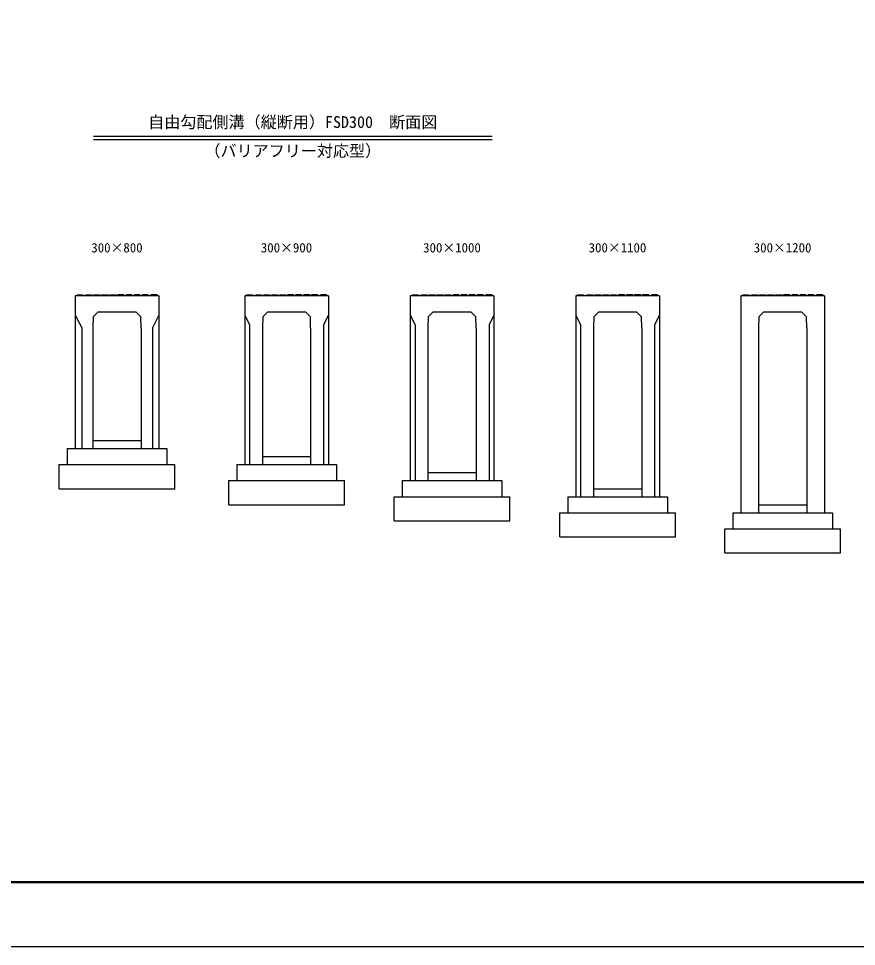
# Model space of a CAD drawing. Units: millimetres, scale not verified. Extents: x -16800 to 16800, y -5940 to 5940.
# Drawn here: x -10107 to -4892, y -5940 to -167 of the extents above; entities that cross this region are included whole.
import ezdxf
from ezdxf.enums import TextEntityAlignment as Align

# ---------------------------------------------------------------- set-up
doc = ezdxf.new("R2010")
doc.units = ezdxf.units.MM
doc.header["$LTSCALE"] = 20
for name, color, linetype, lineweight in [('0-1_Defpoints', 5, 'Continuous', 25), ('0-2_HATCH', 6, 'Continuous', 25), ('0-5_OUTLINE', 3, 'Continuous', 25), ('0-6_TXT', 7, 'Continuous', 25), ('0-7_WAKU', 3, 'Continuous', 25)]:
    doc.layers.add(name, color=color, linetype=linetype, lineweight=lineweight)
doc.styles.add('ＭＳ ゴシック', font='')
doc.styles.get('ＭＳ ゴシック').set_extended_font_data('MS Gothic')

msp = doc.modelspace()

# ---------------------------------------------------------------- linework, layer by layer
at = {"layer": '0-1_Defpoints'}
msp.add_lwpolyline([(-16800, -5940), (0, -5940), (0, 5940), (-16800, 5940)], close=True, dxfattribs=at)
at = {"layer": '0-2_HATCH'}
for p, q in [((-9743.94, -1892.13), (-9742.94, -1885.63)), ((-9742.94, -1885.63), (-9704.94, -1885.63)), ((-9703.94, -1892.13), (-9704.94, -1885.63)), ((-9688.94, -1892.13), (-9687.94, -1885.63)), ((-9687.94, -1885.63), (-9649.94, -1885.63)), ((-9648.94, -1892.13), (-9649.94, -1885.63)), ((-9638.94, -1892.13), (-9637.94, -1885.63)), ((-9637.94, -1885.63), (-9599.94, -1885.63)), ((-9598.94, -1892.13), (-9599.94, -1885.63)), ((-9588.94, -1892.13), (-9587.94, -1885.63)), ((-9587.94, -1885.63), (-9549.94, -1885.63)), ((-9548.94, -1892.13), (-9549.94, -1885.63)), ((-9538.94, -1892.13), (-9537.94, -1885.63)), ((-9537.94, -1885.63), (-9499.94, -1885.63)), ((-9498.94, -1892.13), (-9499.94, -1885.63)), ((-9488.94, -1892.13), (-9487.94, -1885.63)), ((-9449.94, -1885.63), (-9487.94, -1885.63)), ((-9448.94, -1892.13), (-9449.94, -1885.63)), ((-9438.94, -1892.13), (-9437.94, -1885.63)), ((-9399.94, -1885.63), (-9437.94, -1885.63)), ((-9398.94, -1892.13), (-9399.94, -1885.63)), ((-9388.94, -1892.13), (-9387.94, -1885.63)), ((-9349.94, -1885.63), (-9387.94, -1885.63)), ((-9348.94, -1892.13), (-9349.94, -1885.63)), ((-9338.94, -1892.13), (-9337.94, -1885.63)), ((-9299.94, -1885.63), (-9337.94, -1885.63)), ((-9298.94, -1892.13), (-9299.94, -1885.63)), ((-9283.94, -1892.13), (-9282.94, -1885.63)), ((-9244.94, -1885.63), (-9282.94, -1885.63)), ((-9243.94, -1892.13), (-9244.94, -1885.63)), ((-8688.94, -1892.13), (-8687.94, -1885.63)), ((-8687.94, -1885.63), (-8649.94, -1885.63)), ((-8648.94, -1892.13), (-8649.94, -1885.63)), ((-8633.94, -1892.13), (-8632.94, -1885.63)), ((-8632.94, -1885.63), (-8594.94, -1885.63)), ((-8593.94, -1892.13), (-8594.94, -1885.63)), ((-8583.94, -1892.13), (-8582.94, -1885.63)), ((-8582.94, -1885.63), (-8544.94, -1885.63)), ((-8543.94, -1892.13), (-8544.94, -1885.63)), ((-8533.94, -1892.13), (-8532.94, -1885.63)), ((-8532.94, -1885.63), (-8494.94, -1885.63)), ((-8493.94, -1892.13), (-8494.94, -1885.63)), ((-8483.94, -1892.13), (-8482.94, -1885.63)), ((-8482.94, -1885.63), (-8444.94, -1885.63)), ((-8443.94, -1892.13), (-8444.94, -1885.63)), ((-8433.94, -1892.13), (-8432.94, -1885.63)), ((-8394.94, -1885.63), (-8432.94, -1885.63)), ((-8393.94, -1892.13), (-8394.94, -1885.63)), ((-8383.94, -1892.13), (-8382.94, -1885.63)), ((-8344.94, -1885.63), (-8382.94, -1885.63)), ((-8343.94, -1892.13), (-8344.94, -1885.63)), ((-8333.94, -1892.13), (-8332.94, -1885.63)), ((-8294.94, -1885.63), (-8332.94, -1885.63)), ((-8293.94, -1892.13), (-8294.94, -1885.63)), ((-8283.94, -1892.13), (-8282.94, -1885.63)), ((-8244.94, -1885.63), (-8282.94, -1885.63)), ((-8243.94, -1892.13), (-8244.94, -1885.63)), ((-8228.94, -1892.13), (-8227.94, -1885.63)), ((-8189.94, -1885.63), (-8227.94, -1885.63)), ((-8188.94, -1892.13), (-8189.94, -1885.63)), ((-7658.94, -1892.13), (-7657.94, -1885.63)), ((-7657.94, -1885.63), (-7619.94, -1885.63)), ((-7618.94, -1892.13), (-7619.94, -1885.63)), ((-7603.94, -1892.13), (-7602.94, -1885.63)), ((-7602.94, -1885.63), (-7564.94, -1885.63)), ((-7563.94, -1892.13), (-7564.94, -1885.63)), ((-7553.94, -1892.13), (-7552.94, -1885.63)), ((-7552.94, -1885.63), (-7514.94, -1885.63)), ((-7513.94, -1892.13), (-7514.94, -1885.63)), ((-7503.94, -1892.13), (-7502.94, -1885.63)), ((-7502.94, -1885.63), (-7464.94, -1885.63)), ((-7463.94, -1892.13), (-7464.94, -1885.63)), ((-7453.94, -1892.13), (-7452.94, -1885.63)), ((-7452.94, -1885.63), (-7414.94, -1885.63)), ((-7413.94, -1892.13), (-7414.94, -1885.63)), ((-7403.94, -1892.13), (-7402.94, -1885.63)), ((-7364.94, -1885.63), (-7402.94, -1885.63)), ((-7363.94, -1892.13), (-7364.94, -1885.63)), ((-7353.94, -1892.13), (-7352.94, -1885.63)), ((-7314.94, -1885.63), (-7352.94, -1885.63)), ((-7313.94, -1892.13), (-7314.94, -1885.63)), ((-7303.94, -1892.13), (-7302.94, -1885.63)), ((-7264.94, -1885.63), (-7302.94, -1885.63)), ((-7263.94, -1892.13), (-7264.94, -1885.63)), ((-7253.94, -1892.13), (-7252.94, -1885.63)), ((-7214.94, -1885.63), (-7252.94, -1885.63)), ((-7213.94, -1892.13), (-7214.94, -1885.63)), ((-7198.94, -1892.13), (-7197.94, -1885.63)), ((-7159.94, -1885.63), (-7197.94, -1885.63)), ((-7158.94, -1892.13), (-7159.94, -1885.63)), ((-6628.94, -1892.13), (-6627.94, -1885.63)), ((-6627.94, -1885.63), (-6589.94, -1885.63)), ((-6588.94, -1892.13), (-6589.94, -1885.63)), ((-6573.94, -1892.13), (-6572.94, -1885.63)), ((-6572.94, -1885.63), (-6534.94, -1885.63)), ((-6533.94, -1892.13), (-6534.94, -1885.63)), ((-6523.94, -1892.13), (-6522.94, -1885.63)), ((-6522.94, -1885.63), (-6484.94, -1885.63)), ((-6483.94, -1892.13), (-6484.94, -1885.63)), ((-6473.94, -1892.13), (-6472.94, -1885.63)), ((-6472.94, -1885.63), (-6434.94, -1885.63)), ((-6433.94, -1892.13), (-6434.94, -1885.63)), ((-6423.94, -1892.13), (-6422.94, -1885.63)), ((-6422.94, -1885.63), (-6384.94, -1885.63)), ((-6383.94, -1892.13), (-6384.94, -1885.63)), ((-6373.94, -1892.13), (-6372.94, -1885.63)), ((-6334.94, -1885.63), (-6372.94, -1885.63)), ((-6333.94, -1892.13), (-6334.94, -1885.63)), ((-6323.94, -1892.13), (-6322.94, -1885.63)), ((-6284.94, -1885.63), (-6322.94, -1885.63)), ((-6283.94, -1892.13), (-6284.94, -1885.63)), ((-6273.94, -1892.13), (-6272.94, -1885.63)), ((-6234.94, -1885.63), (-6272.94, -1885.63)), ((-6233.94, -1892.13), (-6234.94, -1885.63)), ((-6223.94, -1892.13), (-6222.94, -1885.63)), ((-6184.94, -1885.63), (-6222.94, -1885.63)), ((-6183.94, -1892.13), (-6184.94, -1885.63)), ((-6168.94, -1892.13), (-6167.94, -1885.63)), ((-6129.94, -1885.63), (-6167.94, -1885.63)), ((-6128.94, -1892.13), (-6129.94, -1885.63)), ((-5601.44, -1892.13), (-5600.44, -1885.63)), ((-5600.44, -1885.63), (-5562.44, -1885.63)), ((-5561.44, -1892.13), (-5562.44, -1885.63)), ((-5546.44, -1892.13), (-5545.44, -1885.63)), ((-5545.44, -1885.63), (-5507.44, -1885.63)), ((-5506.44, -1892.13), (-5507.44, -1885.63)), ((-5496.44, -1892.13), (-5495.44, -1885.63)), ((-5495.44, -1885.63), (-5457.44, -1885.63)), ((-5456.44, -1892.13), (-5457.44, -1885.63)), ((-5446.44, -1892.13), (-5445.44, -1885.63)), ((-5445.44, -1885.63), (-5407.44, -1885.63)), ((-5406.44, -1892.13), (-5407.44, -1885.63)), ((-5396.44, -1892.13), (-5395.44, -1885.63)), ((-5395.44, -1885.63), (-5357.44, -1885.63)), ((-5356.44, -1892.13), (-5357.44, -1885.63)), ((-5346.44, -1892.13), (-5345.44, -1885.63)), ((-5307.44, -1885.63), (-5345.44, -1885.63)), ((-5306.44, -1892.13), (-5307.44, -1885.63)), ((-5296.44, -1892.13), (-5295.44, -1885.63)), ((-5257.44, -1885.63), (-5295.44, -1885.63)), ((-5256.44, -1892.13), (-5257.44, -1885.63)), ((-5246.44, -1892.13), (-5245.44, -1885.63)), ((-5207.44, -1885.63), (-5245.44, -1885.63)), ((-5206.44, -1892.13), (-5207.44, -1885.63)), ((-5196.44, -1892.13), (-5195.44, -1885.63)), ((-5157.44, -1885.63), (-5195.44, -1885.63)), ((-5156.44, -1892.13), (-5157.44, -1885.63)), ((-5141.44, -1892.13), (-5140.44, -1885.63)), ((-5102.44, -1885.63), (-5140.44, -1885.63)), ((-5101.44, -1892.13), (-5102.44, -1885.63))]:
    msp.add_line(p, q, dxfattribs=at)
at = {"layer": '0-5_OUTLINE'}
for p, q in [((-9753.94, -1892.13), (-9753.94, -2842.13)), ((-9233.94, -1892.13), (-9753.94, -1892.13)), ((-9233.94, -1892.13), (-9233.94, -2842.13)), ((-8698.94, -1892.13), (-8698.94, -2942.13)), ((-8178.94, -1892.13), (-8698.94, -1892.13)), ((-8178.94, -1892.13), (-8178.94, -2942.13)), ((-7668.94, -1892.13), (-7668.94, -3042.13)), ((-7148.94, -1892.13), (-7668.94, -1892.13)), ((-7148.94, -1892.13), (-7148.94, -3042.13)), ((-6638.94, -1892.13), (-6638.94, -3142.13)), ((-6118.94, -1892.13), (-6638.94, -1892.13)), ((-6118.94, -1892.13), (-6118.94, -3142.13)), ((-5611.44, -1892.13), (-5611.44, -3242.13)), ((-5091.44, -1892.13), (-5611.44, -1892.13)), ((-5091.44, -1892.13), (-5091.44, -3242.13)), ((-9611.44, -1992.13), (-9642.19, -2022.13)), ((-9611.44, -1992.13), (-9376.44, -1992.13)), ((-9376.44, -1992.13), (-9345.69, -2022.13)), ((-9233.94, -2012.13), (-9273.94, -2092.13)), ((-8698.94, -2012.13), (-8668.94, -2072.13)), ((-8587.19, -2022.13), (-8556.44, -1992.13)), ((-8178.94, -2012.13), (-8208.94, -2072.13)), ((-7668.94, -2012.13), (-7638.94, -2072.13)), ((-7557.19, -2022.13), (-7526.44, -1992.13)), ((-6527.19, -2022.13), (-6496.44, -1992.13)), ((-6118.94, -2012.13), (-6148.94, -2072.13)), ((-5233.94, -1992.13), (-5203.19, -2022.13)), ((-9642.19, -2022.13), (-9643.94, -2092.13)), ((-9343.94, -2092.13), (-9345.69, -2022.13)), ((-8668.94, -2072.13), (-8668.94, -2942.13)), ((-8587.19, -2022.13), (-8588.94, -2092.13)), ((-8288.94, -2092.13), (-8290.69, -2022.13)), ((-8208.94, -2072.13), (-8208.94, -2942.13)), ((-7638.94, -2072.13), (-7638.94, -3042.13)), ((-7557.19, -2022.13), (-7558.94, -2092.13)), ((-7258.94, -2092.13), (-7260.69, -2022.13)), ((-6527.19, -2022.13), (-6528.94, -2092.13)), ((-6228.94, -2092.13), (-6230.69, -2022.13)), ((-6148.94, -2072.13), (-6148.94, -3142.13)), ((-5499.69, -2022.13), (-5501.44, -2092.13)), ((-5201.44, -2092.13), (-5203.19, -2022.13)), ((-9643.94, -2092.13), (-9643.94, -2842.13)), ((-9343.94, -2092.13), (-9343.94, -2842.13)), ((-9273.94, -2092.13), (-9273.94, -2842.13)), ((-8588.94, -2092.13), (-8588.94, -2942.13)), ((-8288.94, -2092.13), (-8288.94, -2942.13)), ((-7558.94, -2092.13), (-7558.94, -3042.13)), ((-7258.94, -2092.13), (-7258.94, -3042.13)), ((-6528.94, -2092.13), (-6528.94, -3142.13)), ((-6228.94, -2092.13), (-6228.94, -3142.13)), ((-5501.44, -2092.13), (-5501.44, -3242.13)), ((-5201.44, -2092.13), (-5201.44, -3242.13)), ((-9643.94, -2792.13), (-9343.94, -2792.13)), ((-9803.94, -2842.13), (-9803.94, -2942.13)), ((-9803.94, -2842.13), (-9183.94, -2842.13)), ((-9753.94, -2842.13), (-9643.94, -2842.13)), ((-9343.94, -2842.13), (-9233.94, -2842.13)), ((-9183.94, -2842.13), (-9183.94, -2942.13)), ((-9853.94, -3092.13), (-9853.94, -2942.13)), ((-9853.94, -2942.13), (-9133.94, -2942.13)), ((-9133.94, -3092.13), (-9133.94, -2942.13)), ((-8748.94, -2942.13), (-8748.94, -3042.13)), ((-8748.94, -2942.13), (-8128.94, -2942.13)), ((-8698.94, -2942.13), (-8588.94, -2942.13)), ((-8588.94, -2892.13), (-8288.94, -2892.13)), ((-8288.94, -2942.13), (-8178.94, -2942.13)), ((-8128.94, -2942.13), (-8128.94, -3042.13)), ((-7558.94, -2992.13), (-7258.94, -2992.13)), ((-8798.94, -3192.13), (-8798.94, -3042.13)), ((-8798.94, -3042.13), (-8078.94, -3042.13)), ((-8078.94, -3192.13), (-8078.94, -3042.13)), ((-7718.94, -3042.13), (-7718.94, -3142.13)), ((-7718.94, -3042.13), (-7098.94, -3042.13)), ((-7668.94, -3042.13), (-7558.94, -3042.13)), ((-7258.94, -3042.13), (-7148.94, -3042.13)), ((-7098.94, -3042.13), (-7098.94, -3142.13)), ((-9853.94, -3092.13), (-9133.94, -3092.13)), ((-6528.94, -3092.13), (-6228.94, -3092.13)), ((-7768.94, -3292.13), (-7768.94, -3142.13)), ((-7768.94, -3142.13), (-7048.94, -3142.13)), ((-7048.94, -3292.13), (-7048.94, -3142.13)), ((-6688.94, -3142.13), (-6688.94, -3242.13)), ((-6688.94, -3142.13), (-6068.94, -3142.13)), ((-6638.94, -3142.13), (-6528.94, -3142.13)), ((-6228.94, -3142.13), (-6118.94, -3142.13)), ((-6068.94, -3142.13), (-6068.94, -3242.13)), ((-8798.94, -3192.13), (-8078.94, -3192.13)), ((-5501.44, -3192.13), (-5201.44, -3192.13)), ((-6738.94, -3392.13), (-6738.94, -3242.13)), ((-6738.94, -3242.13), (-6018.94, -3242.13)), ((-6018.94, -3392.13), (-6018.94, -3242.13)), ((-5661.44, -3242.13), (-5661.44, -3342.13)), ((-5661.44, -3242.13), (-5041.44, -3242.13)), ((-5611.44, -3242.13), (-5501.44, -3242.13)), ((-5201.44, -3242.13), (-5091.44, -3242.13)), ((-5041.44, -3242.13), (-5041.44, -3342.13)), ((-7768.94, -3292.13), (-7048.94, -3292.13)), ((-5711.44, -3492.13), (-5711.44, -3342.13)), ((-5711.44, -3342.13), (-4991.44, -3342.13)), ((-4991.44, -3492.13), (-4991.44, -3342.13)), ((-6738.94, -3392.13), (-6018.94, -3392.13)), ((-5711.44, -3492.13), (-4991.44, -3492.13))]:
    msp.add_line(p, q, dxfattribs=at)
for points in [[(-9753.94, -2012.13), (-9713.94, -2092.13), (-9713.94, -2842.13)], [(-8556.44, -1992.13), (-8321.44, -1992.13), (-8290.69, -2022.13)], [(-7526.44, -1992.13), (-7291.44, -1992.13), (-7260.69, -2022.13)], [(-7148.94, -2012.13), (-7178.94, -2072.13), (-7178.94, -3042.13)], [(-6638.94, -2012.13), (-6608.94, -2072.13), (-6608.94, -3142.13)], [(-6496.44, -1992.13), (-6261.44, -1992.13), (-6230.69, -2022.13)], [(-5499.69, -2022.13), (-5468.94, -1992.13), (-5233.94, -1992.13)]]:
    msp.add_lwpolyline(points, dxfattribs=at)
at = {"layer": '0-6_TXT'}
for p, q in [((-9640.75, -900), (-7159.25, -900)), ((-9640.75, -919.2), (-7159.25, -919.2))]:
    msp.add_line(p, q, dxfattribs=at)
at = {"layer": '0-7_WAKU', "lineweight": 50}
msp.add_lwpolyline([(-16400, -5540), (-400, -5540), (-400, 5540), (-16400, 5540)], close=True, dxfattribs=at)

# ---------------------------------------------------------------- texts
at = {"layer": '0-6_TXT', "style": 'ＭＳ ゴシック'}
for s, height, p in [('自由勾配側溝（縦断用）FSD300\u3000断面図', 73.31, (-9300, -870)), ('（バリアフリー対応型）', 73.31, (-8950, -1049.2)), ('300×800', 58.65, (-9653.94, -1640)), ('300×900', 58.65, (-8598.94, -1640)), ('300×1000', 58.65, (-7588.94, -1640)), ('300×1100', 58.65, (-6558.94, -1640)), ('300×1200', 58.65, (-5531.44, -1640))]:
    msp.add_text(s, height=height, dxfattribs=at).set_placement(p, align=Align.BOTTOM_LEFT)

doc.saveas('drawing.dxf')
